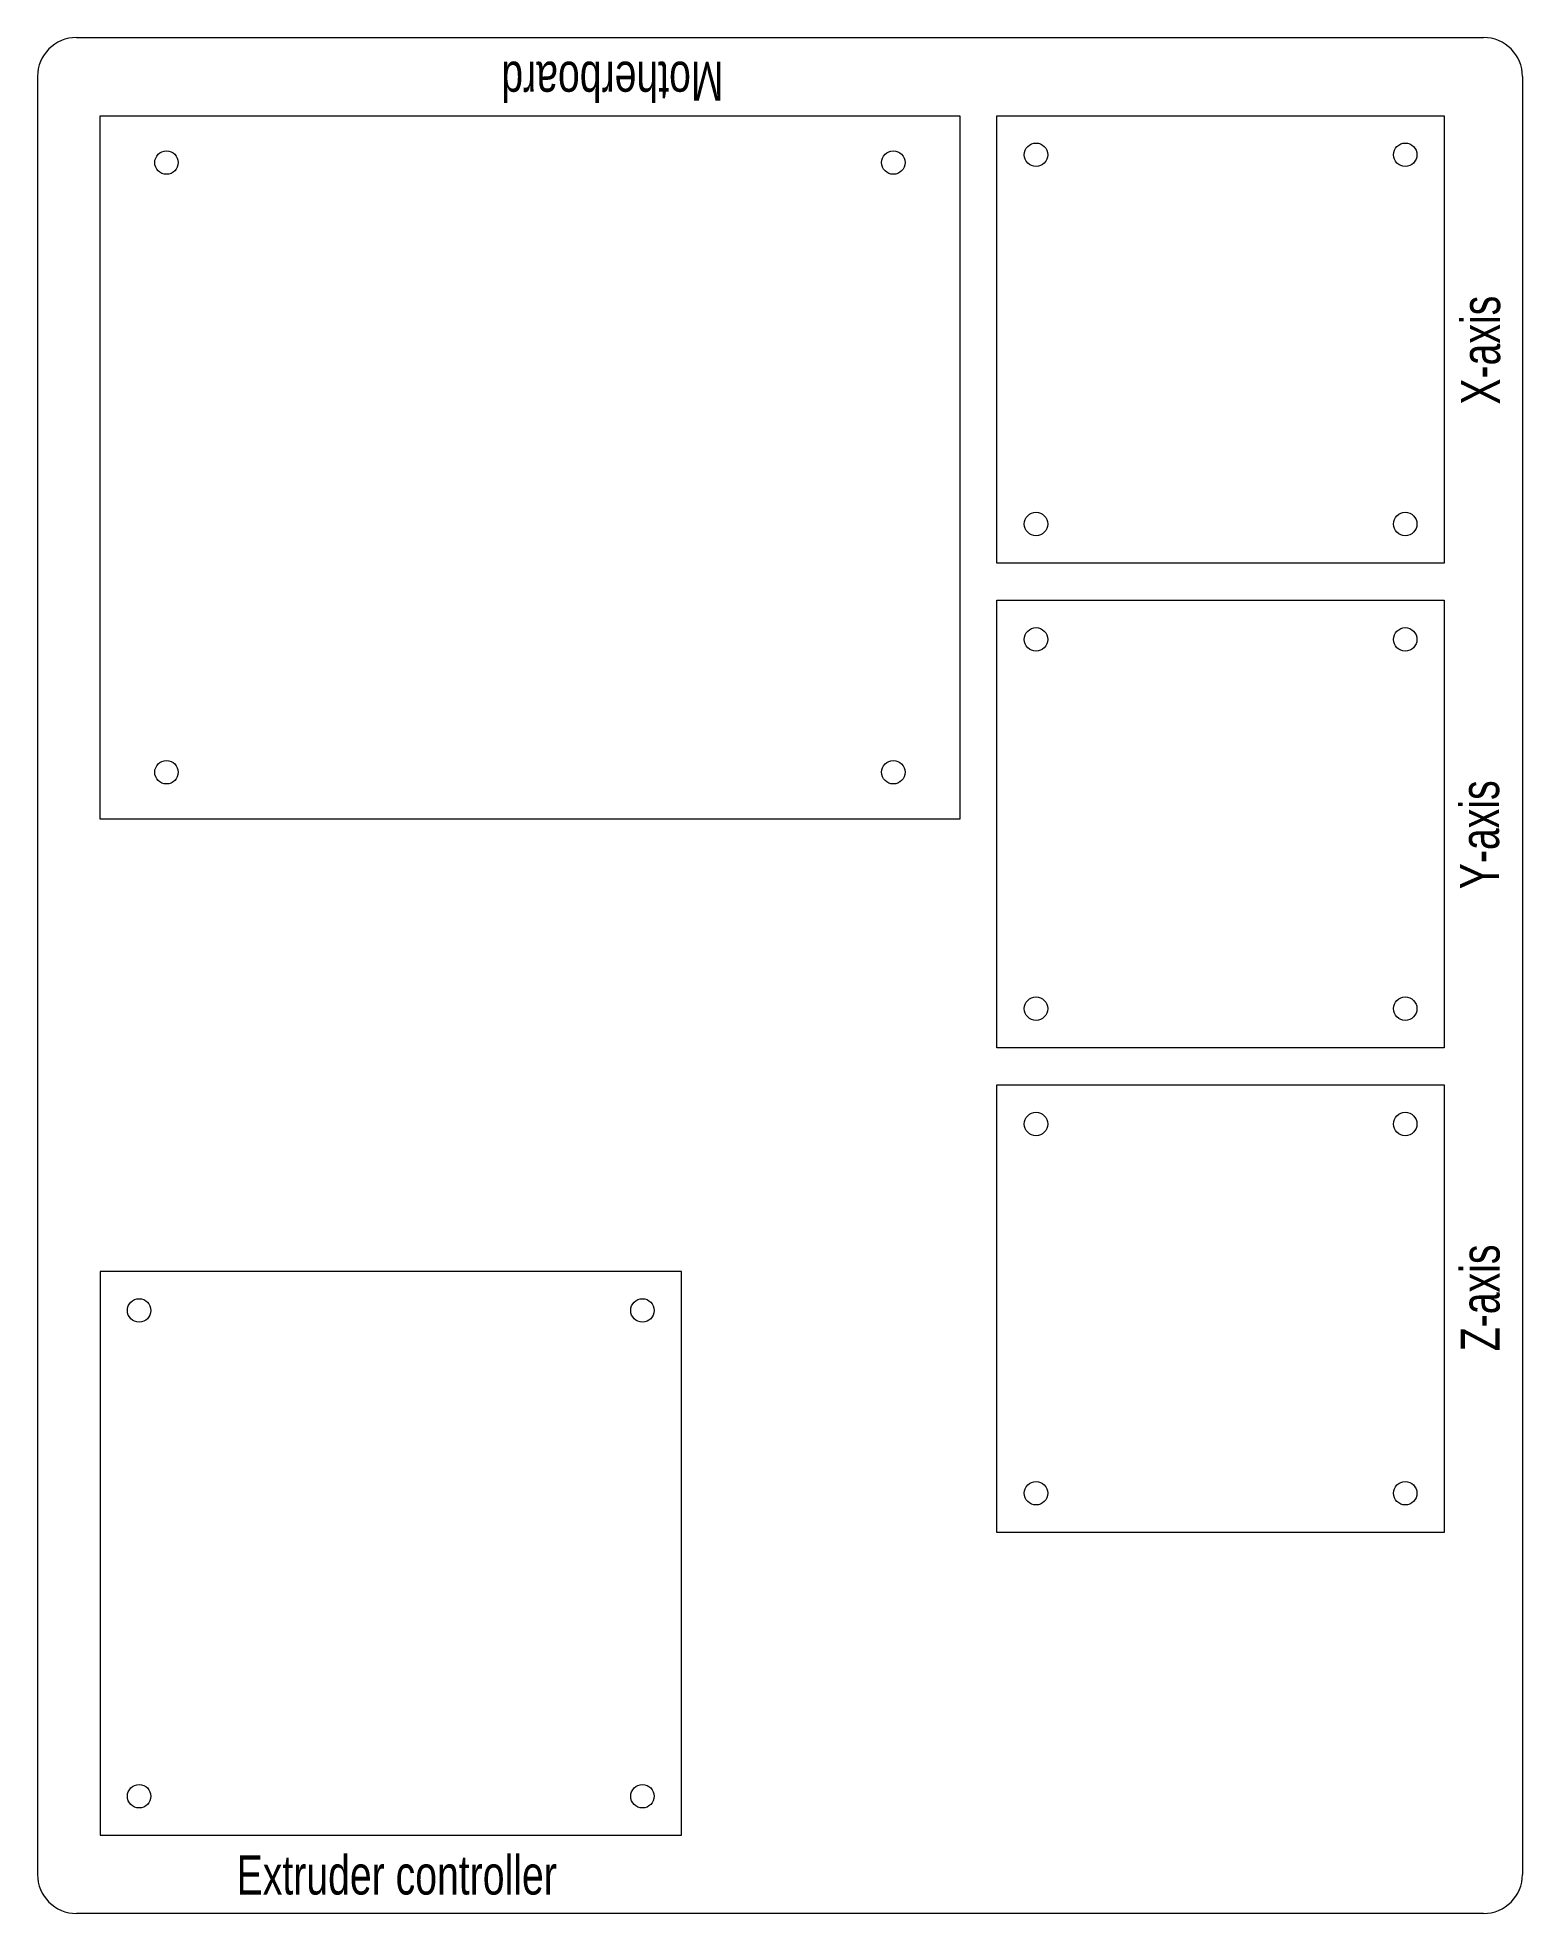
# Model space of a CAD drawing. Header units: millimetres. Extents: x -170 to 20, y -100 to 140.
import ezdxf

# ---------------------------------------------------------------- set-up
doc = ezdxf.new("R2010")
doc.units = ezdxf.units.MM
doc.layers.add('cut', color=7, linetype='CONTINUOUS', lineweight=0, true_color=0x000000)
doc.layers.add('Etch', color=1, linetype='CONTINUOUS', lineweight=0, true_color=0xff0000)
doc.styles.get("Standard").update_dxf_attribs({"font": 'txt', "width": 0.75})

msp = doc.modelspace()

# ---------------------------------------------------------------- linework, layer by layer
at = {"layer": 'Cut'}
for p, q in [((-165, 140), (15, 140)), ((-170, 135), (-170, -95)), ((20, 135), (20, -95)), ((15, -100), (-165, -100))]:
    msp.add_line(p, q, dxfattribs=at)
for centre in [(-153.5, 124), (-60.5, 124), (-42.24, 125), (5, 125), (-42.24, 77.76), (5, 77.76), (-42.24, 63), (5, 63), (-153.5, 46), (-60.5, 46), (-42.24, 15.76), (5, 15.76), (-42.24, 1), (5, 1), (-157, -22.85), (-92.6, -22.85), (-42.24, -46.24), (5, -46.24), (-157, -85), (-92.6, -85)]:
    msp.add_circle(centre, 1.5, dxfattribs=at)
for centre, start, end in [((-165, 135), 90, 180), ((15, 135), 0, 90), ((-165, -95), 180, 270), ((15, -95), 270, 0)]:
    msp.add_arc(centre, 5, start, end, dxfattribs=at)
at = {"layer": 'Etch'}
for p, q in [((-162, 40), (-162, 130)), ((-162, 130), (-52, 130)), ((-52, 130), (-52, 40)), ((-47.24, 130), (10, 130)), ((-47.24, 72.76), (-47.24, 130)), ((10, 130), (10, 72.76)), ((10, 72.76), (-47.24, 72.76)), ((-47.24, 68), (10, 68)), ((-47.24, 10.76), (-47.24, 68)), ((10, 68), (10, 10.76)), ((-52, 40), (-162, 40)), ((10, 10.76), (-47.24, 10.76)), ((-47.24, 6), (10, 6)), ((-47.24, -51.24), (-47.24, 6)), ((10, 6), (10, -51.24)), ((-162, -17.85), (-162, -90)), ((-87.6, -17.85), (-162, -17.85)), ((-87.6, -90), (-87.6, -17.85)), ((10, -51.24), (-47.24, -51.24)), ((-162, -90), (-87.6, -90))]:
    msp.add_line(p, q, dxfattribs=at)

# ---------------------------------------------------------------- texts
at = {"layer": 'Etch', "char_height": 5, "width": 100, "attachment_point": 5}
for s, insert, rotation in [('Motherboard', (-96.44, 134.44), 180), ('X-axis', (14.67, 100), 90), ('Y-axis', (14.54, 38), 90), ('Z-axis', (14.61, -21.24), 90)]:
    msp.add_mtext(s, dxfattribs=dict(at, insert=insert, rotation=rotation))
at = {"layer": 'Etch', "insert": (-124.04, -95.11), "char_height": 5, "width": 100, "attachment_point": 5}
msp.add_mtext('Extruder\\~controller', dxfattribs=at)

doc.saveas('drawing.dxf')
